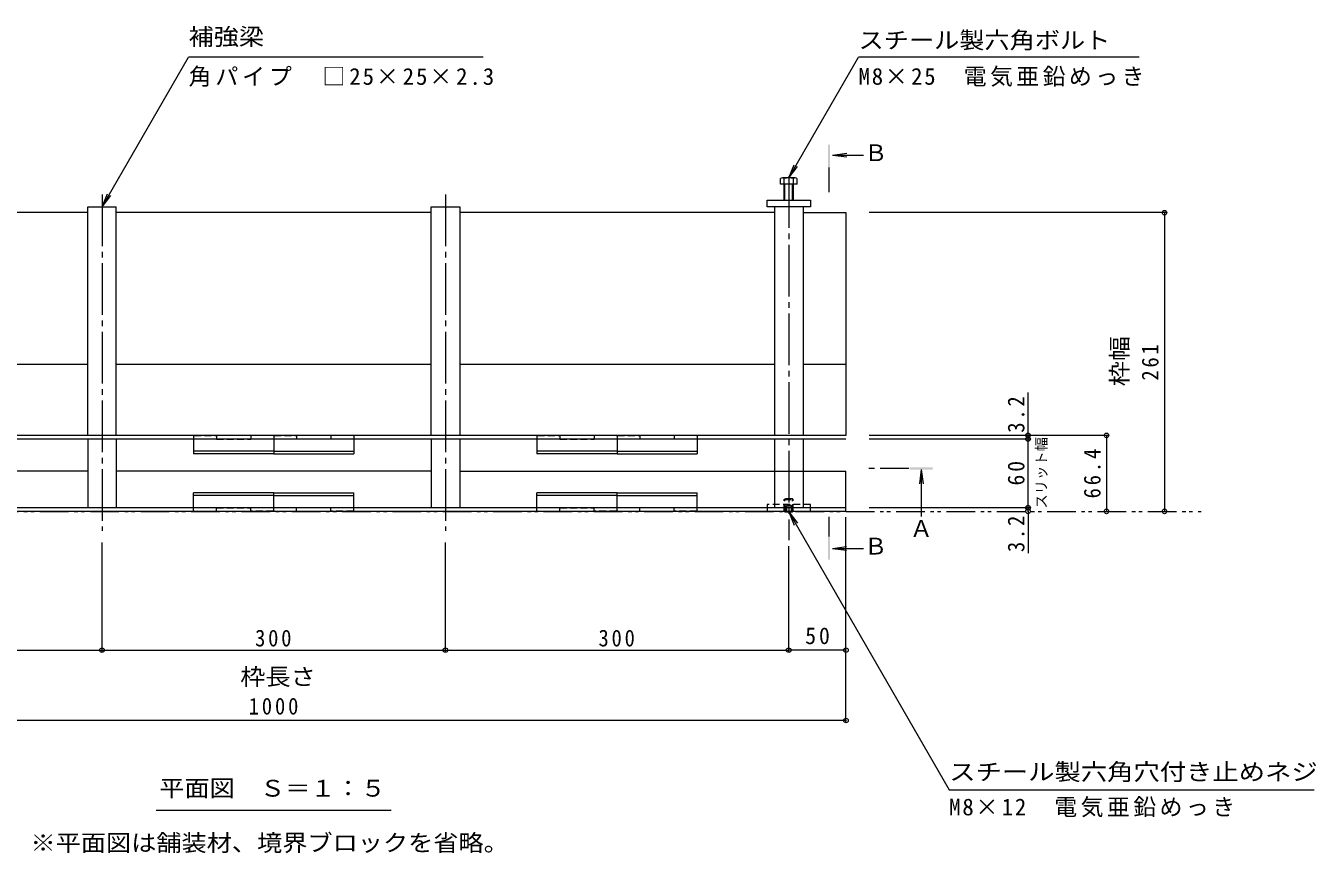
# Model space of a CAD drawing. Units: millimetres at full size, sheet at 1:5; some dimension numbers follow another scale. Extents: x -1703 to 1949, y -1363 to 1322.
# Drawn here: x -1057 to 70, y -100 to 623 of the extents above; entities that cross this region are included whole.
import ezdxf
from ezdxf.enums import TextEntityAlignment as Align

# ---------------------------------------------------------------- set-up
doc = ezdxf.new("R2010")
doc.units = ezdxf.units.MM
doc.header["$LTSCALE"] = 5
doc.header["$PDMODE"] = 32
doc.header["$PDSIZE"] = 4
for name, pattern in [('CHAIN1', [8, 5, -1, 1, -1]), ('CHAIN2', [12, 9, -1, 1, -1]), ('DASHED1', [1.8, 1.2, -0.6]), ('DOUBLE_CHAIN1', [8.8, 5, -1, 0.6, -0.6, 0.6, -1])]:
    doc.linetypes.add(name, pattern=pattern)
for name, color, linetype, lineweight in [('4-0_通り芯', 7, 'Continuous', 9), ('4-3_寸法', 7, 'DASHED1', 9), ('4-4_文字', 7, 'Continuous', 9), ('4-5_建具', 7, 'Continuous', 9)]:
    doc.layers.add(name, color=color, linetype=linetype, lineweight=lineweight)
doc.styles.add('ＭＳ ゴシック', font='')
doc.styles.get('ＭＳ ゴシック').set_extended_font_data('MS Gothic')

msp = doc.modelspace()

# ---------------------------------------------------------------- linework, layer by layer
at = {"layer": '4-0_通り芯', "color": 2}
for p, q in [((-397.858, 484.565), (-397.858, 489.265)), ((-385.058, 489.865), (-396.258, 489.865)), ((-394.658, 470.565), (-394.658, 489.265)), ((-386.658, 470.565), (-386.658, 489.265)), ((-383.458, 484.565), (-383.458, 489.265)), ((-383.458, 484.565), (-397.858, 484.565)), ((-393.958, 470.565), (-393.958, 484.565)), ((-387.358, 470.565), (-387.358, 484.565)), ((-394.056, 198.065), (-394.556, 198.565)), ((-394.056, 198.065), (-394.056, 198.565)), ((-394.056, 198.065), (-387.456, 198.065)), ((-393.16, 198.565), (-393.16, 198.065)), ((-392.66, 198.565), (-392.66, 198.065)), ((-388.656, 198.565), (-388.656, 198.065)), ((-388.156, 198.565), (-388.156, 198.065)), ((-387.456, 198.065), (-386.956, 198.565)), ((-387.456, 198.065), (-387.456, 198.565))]:
    msp.add_line(p, q, dxfattribs=at)
at = {"layer": '4-0_通り芯', "linetype": 'CHAIN2'}
for p, q in [((-390.658, 491.34), (-390.658, 173.392)), ((-990.658, 475.372), (-990.658, 181.486)), ((-690.658, 475.372), (-690.658, 181.486))]:
    msp.add_line(p, q, dxfattribs=at)
at = {"layer": '4-0_通り芯'}
for p, q in [((-1003.158, 264.965), (-1003.158, 464.565)), ((-1003.158, 464.565), (-978.158, 464.565)), ((-978.158, 264.965), (-978.158, 464.565)), ((-678.158, 464.565), (-678.158, 264.965)), ((-409.658, 470.565), (-371.658, 470.565)), ((-409.658, 464.565), (-409.658, 470.565)), ((-371.658, 464.565), (-409.658, 464.565)), ((-403.158, 464.565), (-403.158, 264.965)), ((-378.158, 464.565), (-378.158, 264.965)), ((-371.658, 470.565), (-371.658, 464.565)), ((-1003.158, 459.565), (-1278.158, 459.565)), ((-703.158, 459.565), (-978.158, 459.565)), ((-403.158, 459.565), (-678.158, 459.565)), ((-378.158, 459.565), (-340.658, 459.565)), ((-340.658, 459.565), (-340.658, 264.965)), ((-1003.158, 326.765), (-1278.158, 326.765)), ((-703.158, 326.765), (-978.158, 326.765)), ((-403.158, 326.765), (-678.158, 326.765)), ((-340.658, 326.765), (-378.158, 326.765)), ((-340.658, 264.965), (-1340.658, 264.965)), ((-340.658, 261.765), (-1340.658, 261.765)), ((-1003.158, 261.765), (-1003.158, 201.765)), ((-978.158, 261.765), (-978.158, 201.765)), ((-703.158, 261.765), (-703.158, 201.765)), ((-678.158, 261.765), (-678.158, 201.765)), ((-403.158, 261.765), (-403.158, 201.765)), ((-378.158, 261.765), (-378.158, 201.765)), ((-1003.158, 233.565), (-1278.158, 233.565)), ((-703.158, 233.565), (-978.158, 233.565)), ((-678.158, 233.565), (-340.658, 233.565)), ((-340.658, 198.565), (-340.658, 233.565)), ((-340.658, 201.765), (-1340.658, 201.765)), ((-340.658, 198.565), (-1340.658, 198.565))]:
    msp.add_line(p, q, dxfattribs=at)
at = {"layer": '4-0_通り芯', "linetype": 'DASHED1'}
for p, q in [((-409.658, 204.565), (-409.658, 198.565)), ((-371.658, 204.565), (-409.658, 204.565)), ((-371.658, 198.565), (-371.658, 204.565))]:
    msp.add_line(p, q, dxfattribs=at)
at = {"layer": '4-0_通り芯', "color": 2, "linetype": 'DASHED1'}
for p, q in [((-394.756, 208.865), (-394.056, 209.565)), ((-394.756, 198.765), (-394.756, 208.865)), ((-394.756, 208.865), (-386.756, 208.865)), ((-394.056, 198.565), (-394.056, 209.565)), ((-387.456, 209.565), (-394.056, 209.565)), ((-387.456, 203.065), (-394.056, 203.065)), ((-393.16, 203.065), (-390.658, 204.565)), ((-393.16, 203.065), (-393.16, 198.565)), ((-392.66, 203.065), (-392.66, 198.565)), ((-388.156, 203.065), (-390.658, 204.565)), ((-388.656, 203.065), (-388.656, 198.565)), ((-388.156, 203.065), (-388.156, 198.565)), ((-386.756, 208.865), (-387.456, 209.565)), ((-387.456, 198.565), (-387.456, 209.565)), ((-394.556, 198.565), (-394.756, 198.765)), ((-386.956, 198.565), (-386.756, 198.765))]:
    msp.add_line(p, q, dxfattribs=at)
at = {"layer": '4-0_通り芯'}
msp.add_lwpolyline([(-703.158, 264.965), (-703.158, 464.565), (-678.158, 464.565)], dxfattribs=at)
at = {"layer": '4-0_通り芯', "color": 2, "linetype": 'DASHED1'}
msp.add_lwpolyline([(-394.756, 198.765), (-386.756, 198.765), (-386.756, 208.865)], dxfattribs=at)
at = {"layer": '4-0_通り芯', "color": 2}
for centre, radius, start, end in [((-396.258, 487.475), 2.39, 48.20791, 131.79209), ((-390.658, 476.447), 13.418, 72.62912, 107.33112), ((-385.058, 487.475), 2.39, 48.20791, 131.79209)]:
    msp.add_arc(centre, radius, start, end, dxfattribs=at)
at = {"layer": '4-3_寸法'}
for p, q in [((-910.658, 264.265), (-910.658, 261.765)), ((-910.158, 264.765), (-891.158, 264.765)), ((-890.658, 264.265), (-890.658, 261.765)), ((-890.658, 261.765), (-860.658, 261.765)), ((-860.658, 264.265), (-860.658, 261.765)), ((-841.158, 264.765), (-860.158, 264.765)), ((-840.658, 264.265), (-840.658, 261.765)), ((-840.158, 264.765), (-821.158, 264.765)), ((-820.658, 264.265), (-820.658, 261.765)), ((-790.658, 261.765), (-820.658, 261.765)), ((-790.658, 264.265), (-790.658, 261.765)), ((-771.158, 264.765), (-790.158, 264.765)), ((-770.658, 264.265), (-770.658, 261.765)), ((-610.658, 264.265), (-610.658, 261.765)), ((-610.158, 264.765), (-591.158, 264.765)), ((-590.658, 264.265), (-590.658, 261.765)), ((-590.658, 261.765), (-560.658, 261.765)), ((-560.658, 264.265), (-560.658, 261.765)), ((-541.158, 264.765), (-560.158, 264.765)), ((-540.658, 264.265), (-540.658, 261.765)), ((-540.158, 264.765), (-521.158, 264.765)), ((-520.658, 264.265), (-520.658, 261.765)), ((-490.658, 261.765), (-520.658, 261.765)), ((-490.658, 264.265), (-490.658, 261.765)), ((-471.158, 264.765), (-490.158, 264.765)), ((-470.658, 264.265), (-470.658, 261.765)), ((-910.658, 199.265), (-910.658, 201.765)), ((-910.158, 198.765), (-891.158, 198.765)), ((-890.658, 201.765), (-860.658, 201.765)), ((-890.658, 199.265), (-890.658, 201.765)), ((-860.658, 199.265), (-860.658, 201.765)), ((-841.158, 198.765), (-860.158, 198.765)), ((-840.658, 199.265), (-840.658, 201.765)), ((-840.158, 198.765), (-821.158, 198.765)), ((-790.658, 201.765), (-820.658, 201.765)), ((-820.658, 199.265), (-820.658, 201.765)), ((-790.658, 199.265), (-790.658, 201.765)), ((-771.158, 198.765), (-790.158, 198.765)), ((-770.658, 199.265), (-770.658, 201.765)), ((-610.658, 199.265), (-610.658, 201.765)), ((-610.158, 198.765), (-591.158, 198.765)), ((-590.658, 201.765), (-560.658, 201.765)), ((-590.658, 199.265), (-590.658, 201.765)), ((-560.658, 199.265), (-560.658, 201.765)), ((-541.158, 198.765), (-560.158, 198.765)), ((-540.658, 199.265), (-540.658, 201.765)), ((-540.158, 198.765), (-521.158, 198.765)), ((-490.658, 201.765), (-520.658, 201.765)), ((-520.658, 199.265), (-520.658, 201.765)), ((-490.658, 199.265), (-490.658, 201.765)), ((-471.158, 198.765), (-490.158, 198.765)), ((-470.658, 199.265), (-470.658, 201.765))]:
    msp.add_line(p, q, dxfattribs=at)
at = {"layer": '4-3_寸法', "linetype": 'Continuous'}
for p, q in [((-910.658, 261.765), (-910.658, 248.765)), ((-840.658, 261.765), (-840.658, 248.765)), ((-770.658, 261.765), (-770.658, 248.765)), ((-610.658, 261.765), (-610.658, 248.765)), ((-540.658, 261.765), (-540.658, 248.765)), ((-470.658, 261.765), (-470.658, 248.765)), ((-840.658, 251.065), (-910.658, 251.065)), ((-840.658, 248.765), (-910.658, 248.765)), ((-840.658, 251.065), (-770.658, 251.065)), ((-840.658, 248.765), (-770.658, 248.765)), ((-540.658, 251.065), (-610.658, 251.065)), ((-540.658, 248.765), (-610.658, 248.765)), ((-540.658, 251.065), (-470.658, 251.065)), ((-540.658, 248.765), (-470.658, 248.765)), ((-840.658, 214.765), (-910.658, 214.765)), ((-910.658, 201.765), (-910.658, 214.765)), ((-840.658, 214.765), (-770.658, 214.765)), ((-840.658, 201.765), (-840.658, 214.765)), ((-770.658, 201.765), (-770.658, 214.765)), ((-540.658, 214.765), (-610.658, 214.765)), ((-610.658, 201.765), (-610.658, 214.765)), ((-540.658, 214.765), (-470.658, 214.765)), ((-540.658, 201.765), (-540.658, 214.765)), ((-470.658, 201.765), (-470.658, 214.765)), ((-840.658, 212.465), (-910.658, 212.465)), ((-840.658, 212.465), (-770.658, 212.465)), ((-540.658, 212.465), (-610.658, 212.465)), ((-540.658, 212.465), (-470.658, 212.465))]:
    msp.add_line(p, q, dxfattribs=at)
at = {"layer": '4-3_寸法'}
for centre, start, end in [((-910.158, 264.265), 90, 180), ((-891.158, 264.265), 0, 90), ((-860.158, 264.265), 90, 180), ((-841.158, 264.265), 0, 90), ((-840.158, 264.265), 90, 180), ((-821.158, 264.265), 0, 90), ((-790.158, 264.265), 90, 180), ((-771.158, 264.265), 0, 90), ((-610.158, 264.265), 90, 180), ((-591.158, 264.265), 0, 90), ((-560.158, 264.265), 90, 180), ((-541.158, 264.265), 0, 90), ((-540.158, 264.265), 90, 180), ((-521.158, 264.265), 0, 90), ((-490.158, 264.265), 90, 180), ((-471.158, 264.265), 0, 90), ((-910.158, 199.265), 180, 270), ((-891.158, 199.265), 270, 0), ((-860.158, 199.265), 180, 270), ((-841.158, 199.265), 270, 0), ((-840.158, 199.265), 180, 270), ((-821.158, 199.265), 270, 0), ((-790.158, 199.265), 180, 270), ((-771.158, 199.265), 270, 0), ((-610.158, 199.265), 180, 270), ((-591.158, 199.265), 270, 0), ((-560.158, 199.265), 180, 270), ((-541.158, 199.265), 270, 0), ((-540.158, 199.265), 180, 270), ((-521.158, 199.265), 270, 0), ((-490.158, 199.265), 180, 270), ((-471.158, 199.265), 270, 0)]:
    msp.add_arc(centre, 0.5, start, end, dxfattribs=at)
at = {"layer": '4-4_文字'}
for p, q in [((-60.927, 459.565), (-320.505, 459.565)), ((-62.427, 459.565), (-62.427, 198.565)), ((-181.556, 264.965), (-181.556, 302.298)), ((-111.541, 264.965), (-320.505, 264.965)), ((-180.056, 261.765), (-320.505, 261.765)), ((-181.556, 261.765), (-181.556, 264.965)), ((-181.556, 201.765), (-181.556, 261.765)), ((-113.041, 264.965), (-113.041, 198.565)), ((-340.658, 14.359), (-340.658, 193.565)), ((-180.056, 201.765), (-320.505, 201.765)), ((-181.556, 198.565), (-181.556, 201.765)), ((-181.556, 198.565), (-181.556, 161.968)), ((-990.658, 75.859), (-990.658, 171.486)), ((-690.658, 75.859), (-690.658, 171.486)), ((-390.658, 75.859), (-390.658, 168.049)), ((-1290.658, 77.359), (-990.658, 77.359)), ((-990.658, 77.359), (-690.658, 77.359)), ((-690.658, 77.359), (-390.658, 77.359)), ((-340.658, 77.359), (-390.658, 77.359)), ((-340.658, 15.859), (-1340.658, 15.859))]:
    msp.add_line(p, q, dxfattribs=at)
for p in [(-62.427, 459.565), (-181.556, 264.965), (-181.556, 261.765), (-113.041, 264.965), (-181.556, 201.765), (-181.556, 198.565), (-113.041, 198.565), (-62.427, 198.565), (-990.658, 77.359), (-690.658, 77.359), (-390.658, 77.359), (-340.658, 77.359), (-340.658, 15.859)]:
    msp.add_point(p, dxfattribs=at)
at = {"layer": '4-5_建具'}
for p, q in [((-990.658, 464.565), (-915.041, 595.538)), ((-657.541, 595.538), (-915.041, 595.538)), ((-390.658, 489.865), (-329.648, 595.538)), ((-84.648, 595.538), (-329.648, 595.538)), ((-390.658, 489.865), (-385.875, 501.414)), ((-390.658, 489.865), (-383.049, 499.782)), ((-990.658, 464.565), (-985.875, 476.114)), ((-990.658, 464.565), (-983.049, 474.482)), ((-390.658, 198.065), (-383.049, 188.149)), ((-390.658, 198.065), (-385.875, 186.517)), ((-390.658, 198.065), (-250.479, -44.732)), ((-250.479, -44.732), (68.468, -44.732)), ((-943.341, -62.548), (-737.976, -62.548))]:
    msp.add_line(p, q, dxfattribs=at)
at = {"layer": '4-5_建具', "color": 4}
for p, q in [((-352.38, 509.862), (-339.987, 511.494)), ((-352.38, 509.862), (-339.987, 508.23)), ((-352.38, 509.862), (-325.241, 509.862)), ((-274.899, 235.115), (-276.531, 222.722)), ((-274.899, 235.115), (-273.268, 222.722)), ((-274.899, 235.115), (-274.899, 194.046)), ((-352.478, 166.169), (-340.085, 167.8)), ((-352.478, 166.169), (-325.339, 166.169)), ((-352.478, 166.169), (-340.085, 164.537))]:
    msp.add_line(p, q, dxfattribs=at)
at = {"layer": '4-5_建具', "color": 4, "linetype": 'CHAIN1'}
for p, q in [((-355.49, 477.379), (-355.49, 499.075)), ((-285.794, 236.115), (-325.794, 236.115)), ((-355.49, 176.513), (-355.49, 193.843))]:
    msp.add_line(p, q, dxfattribs=at)
at = {"layer": '4-5_建具', "color": 2, "linetype": 'DOUBLE_CHAIN1'}
msp.add_line((-1572.849, 198.565), (-30.421, 198.565), dxfattribs=at)
at = {"layer": '4-5_建具', "color": 4}
for points in [[(-356.49, 519.075), (-354.49, 519.075), (-356.49, 499.075), (-354.49, 499.075)], [(-264.899, 237.115), (-284.899, 237.115), (-264.899, 235.115), (-284.899, 235.115)], [(-356.49, 176.513), (-354.49, 176.513), (-356.49, 156.513), (-354.49, 156.513)]]:
    msp.add_solid(points, dxfattribs=at)

# ---------------------------------------------------------------- texts
at = {"layer": '4-4_文字', "color": 2, "style": 'ＭＳ ゴシック', "width": 1.1}
msp.add_text('枠幅', height=14.66, rotation=90, dxfattribs=at).set_placement((-89.954, 307.815), align=Align.BOTTOM_LEFT)
at = {"layer": '4-4_文字', "color": 4, "style": 'ＭＳ ゴシック'}
msp.add_text('スリット幅', height=9.164, rotation=90, dxfattribs=at).set_placement((-162.623, 201.027), align=Align.BOTTOM_LEFT)
at = {"layer": '4-4_文字', "color": 2, "style": 'ＭＳ ゴシック', "width": 1.1}
msp.add_text('枠長さ', height=14.66, dxfattribs=at).set_placement((-869.868, 42.401), align=Align.BOTTOM_LEFT)
at = {"layer": '4-4_文字', "color": 2, "char_height": 14.66, "attachment_point": 7, "rotation": 90, "style": 'ＭＳ ゴシック'}
for s, insert in [('\\T1.27;\\W0.9;261', (-67.427, 312.815)), ('\\T1.27;\\W0.9;3.2', (-184.556, 267.318)), ('\\T1.28;\\W0.9;66.4', (-118.041, 209.89)), ('\\T1.27;\\W0.95;60', (-184.556, 221.14)), ('\\T1.27;\\W0.9;3.2', (-184.556, 163.007))]:
    msp.add_mtext(s, dxfattribs=dict(at, insert=insert))
at = {"layer": '4-4_文字', "color": 2, "char_height": 14.66, "attachment_point": 7, "style": 'ＭＳ ゴシック'}
for s, insert in [('\\T1.27;\\W0.9;300', (-856.908, 80.359)), ('\\T1.27;\\W0.9;300', (-556.908, 80.359)), ('\\T1.27;\\W0.95;50', (-376.283, 82.359)), ('\\T1.28;\\W0.9;1000', (-862.533, 20.859))]:
    msp.add_mtext(s, dxfattribs=dict(at, insert=insert))
at = {"layer": '4-5_建具', "color": 2, "style": 'ＭＳ ゴシック'}
for s, width, p in [('補強梁', 1.1, (-915.041, 601.538)), ('スチール製六角ボルト', 1.1, (-329.648, 598.538)), ('スチール製六角穴付き止めネジ', 1.15, (-250.479, -40.732)), ('平面図\u3000Ｓ＝１：５', 1.1, (-940.658, -55.048)), ('※平面図は舗装材、境界ブロックを省略。', 1.1, (-1053.158, -102.742))]:
    msp.add_text(s, height=14.66, dxfattribs=dict(at, width=width)).set_placement(p, align=Align.BOTTOM_LEFT)
for s, p in [('Ｂ', (-324.573, 500.157)), ('Ａ', (-284.899, 171.91)), ('Ｂ', (-324.672, 156.463))]:
    msp.add_text(s, height=14.66, dxfattribs=at).set_placement(p, align=Align.BOTTOM_LEFT)
at = {"layer": '4-5_建具', "color": 2, "char_height": 14.66, "attachment_point": 7, "style": 'ＭＳ ゴシック'}
for s, insert in [('\\T1.17;角パイプ\u3000□25×25×2.3', (-915.041, 569.538)), ('\\T1.15;M8×25\u3000電気亜鉛めっき', (-329.648, 569.538)), ('\\T1.15;M8×12\u3000電気亜鉛めっき', (-250.479, -68.732))]:
    msp.add_mtext(s, dxfattribs=dict(at, insert=insert))

doc.saveas('drawing.dxf')
